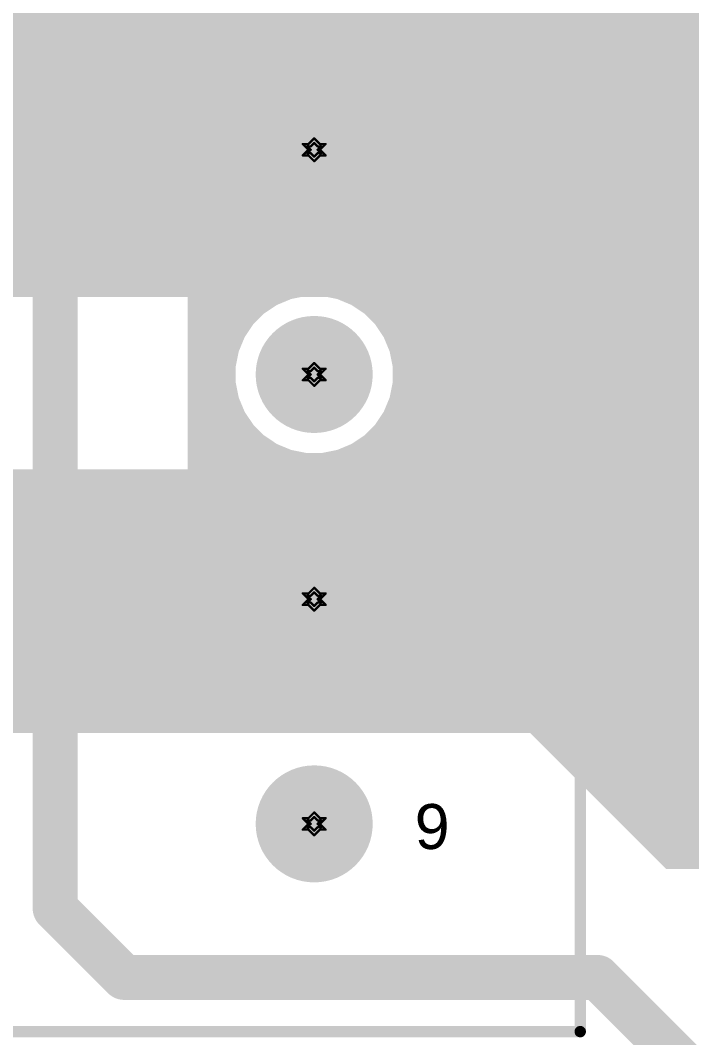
# Model space of a CAD drawing. Header units: inches. Extents: x 68 to 568, y 3 to 460.
# Drawn here: x 143.83 to 158.76, y 40.52 to 63.15 of the extents above; entities that cross this region are included whole.
import ezdxf

# ---------------------------------------------------------------- set-up
doc = ezdxf.new("R2010")
doc.units = ezdxf.units.IN
for name, color, linetype in [('Bottom Layer', 5, 'Continuous'), ('Bottom Solder', 6, 'Continuous'), ('Drill Drawing', 1, 'Continuous'), ('Layer 1', 16, 'Continuous'), ('Layer 2', 76, 'Continuous'), ('Multi-Layer', 9, 'Continuous'), ('Pad Holes', 156, 'Continuous'), ('Top Layer', 1, 'Continuous'), ('Top Overlay', 2, 'Continuous'), ('Top Solder', 216, 'Continuous')]:
    doc.layers.add(name, color=color, linetype=linetype)
doc.styles.add('Arial', font='', dxfattribs={"height": 0.2})
doc.styles.get('Arial').set_extended_font_data('Arial')

# ---------------------------------------------------------------- blocks, each defined once
blk = doc.blocks.new('760895741_167')
at = {"layer": 'Bottom Layer'}
h = blk.add_hatch(color=5, dxfattribs=at)
edge = h.paths.add_edge_path()
edge.add_arc((17.5, -2.5), 1.2, 0, 360)
h = blk.add_hatch(color=5, dxfattribs=at)
edge = h.paths.add_edge_path()
edge.add_arc((17.5, -7.5), 1.2, 0, 360)
h = blk.add_hatch(color=5, dxfattribs=at)
edge = h.paths.add_edge_path()
edge.add_arc((17.5, -12.5), 1.2, 0, 360)
h = blk.add_hatch(color=5, dxfattribs=at)
edge = h.paths.add_edge_path()
edge.add_arc((17.5, -17.5), 1.2, 0, 360)
at = {"layer": 'Bottom Solder'}
h = blk.add_hatch(color=6, dxfattribs=at)
edge = h.paths.add_edge_path()
edge.add_arc((17.5, -2.5), 1.302, 0, 360)
h = blk.add_hatch(color=6, dxfattribs=at)
edge = h.paths.add_edge_path()
edge.add_arc((17.5, -7.5), 1.302, 0, 360)
h = blk.add_hatch(color=6, dxfattribs=at)
edge = h.paths.add_edge_path()
edge.add_arc((17.5, -12.5), 1.302, 0, 360)
h = blk.add_hatch(color=6, dxfattribs=at)
edge = h.paths.add_edge_path()
edge.add_arc((17.5, -17.5), 1.302, 0, 360)
at = {"layer": 'Layer 1'}
h = blk.add_hatch(color=16, dxfattribs=at)
edge = h.paths.add_edge_path()
edge.add_arc((17.5, -2.5), 1.2, 0, 360)
h = blk.add_hatch(color=16, dxfattribs=at)
edge = h.paths.add_edge_path()
edge.add_arc((17.5, -7.5), 1.2, 0, 360)
h = blk.add_hatch(color=16, dxfattribs=at)
edge = h.paths.add_edge_path()
edge.add_arc((17.5, -12.5), 1.2, 0, 360)
h = blk.add_hatch(color=16, dxfattribs=at)
edge = h.paths.add_edge_path()
edge.add_arc((17.5, -17.5), 1.2, 0, 360)
at = {"layer": 'Layer 2'}
h = blk.add_hatch(color=76, dxfattribs=at)
edge = h.paths.add_edge_path()
edge.add_arc((17.5, -2.5), 1.2, 0, 360)
h = blk.add_hatch(color=76, dxfattribs=at)
edge = h.paths.add_edge_path()
edge.add_arc((17.5, -7.5), 1.2, 0, 360)
h = blk.add_hatch(color=76, dxfattribs=at)
edge = h.paths.add_edge_path()
edge.add_arc((17.5, -12.5), 1.2, 0, 360)
h = blk.add_hatch(color=76, dxfattribs=at)
edge = h.paths.add_edge_path()
edge.add_arc((17.5, -17.5), 1.2, 0, 360)
at = {"layer": 'Multi-Layer'}
h = blk.add_hatch(color=9, dxfattribs=at)
edge = h.paths.add_edge_path()
edge.add_arc((17.5, -2.5), 1.2, 0, 360)
h = blk.add_hatch(color=9, dxfattribs=at)
edge = h.paths.add_edge_path()
edge.add_arc((17.5, -7.5), 1.2, 0, 360)
h = blk.add_hatch(color=9, dxfattribs=at)
edge = h.paths.add_edge_path()
edge.add_arc((17.5, -12.5), 1.2, 0, 360)
h = blk.add_hatch(color=9, dxfattribs=at)
edge = h.paths.add_edge_path()
edge.add_arc((17.5, -17.5), 1.2, 0, 360)
at = {"layer": 'Pad Holes'}
h = blk.add_hatch(color=7, dxfattribs=at)
edge = h.paths.add_edge_path()
edge.add_arc((17.5, -2.5), 0.6, 0, 360)
h = blk.add_hatch(color=7, dxfattribs=at)
edge = h.paths.add_edge_path()
edge.add_arc((17.5, -7.5), 0.6, 0, 360)
h = blk.add_hatch(color=7, dxfattribs=at)
edge = h.paths.add_edge_path()
edge.add_arc((17.5, -12.5), 0.6, 0, 360)
h = blk.add_hatch(color=7, dxfattribs=at)
edge = h.paths.add_edge_path()
edge.add_arc((17.5, -17.5), 0.6, 0, 360)
at = {"layer": 'Top Layer'}
h = blk.add_hatch(color=1, dxfattribs=at)
edge = h.paths.add_edge_path()
edge.add_arc((17.5, -2.5), 1.2, 0, 360)
h = blk.add_hatch(color=1, dxfattribs=at)
edge = h.paths.add_edge_path()
edge.add_arc((17.5, -7.5), 1.2, 0, 360)
h = blk.add_hatch(color=1, dxfattribs=at)
edge = h.paths.add_edge_path()
edge.add_arc((17.5, -12.5), 1.2, 0, 360)
h = blk.add_hatch(color=1, dxfattribs=at)
edge = h.paths.add_edge_path()
edge.add_arc((17.5, -17.5), 1.2, 0, 360)
at = {"layer": 'Top Solder'}
h = blk.add_hatch(color=216, dxfattribs=at)
edge = h.paths.add_edge_path()
edge.add_arc((17.5, -2.5), 1.302, 0, 360)
h = blk.add_hatch(color=216, dxfattribs=at)
edge = h.paths.add_edge_path()
edge.add_arc((17.5, -7.5), 1.302, 0, 360)
h = blk.add_hatch(color=216, dxfattribs=at)
edge = h.paths.add_edge_path()
edge.add_arc((17.5, -12.5), 1.302, 0, 360)
h = blk.add_hatch(color=216, dxfattribs=at)
edge = h.paths.add_edge_path()
edge.add_arc((17.5, -17.5), 1.302, 0, 360)
at = {"layer": 'Top Overlay'}
for points in [[(23.419, -22.123, 0.254, 0.254, 0), (23.419, 22.123, 0.254, 0.254, 0)], [(-23.419, -22.123, 0.254, 0.254, 0), (23.419, -22.123, 0.254, 0.254, 0)]]:
    blk.add_lwpolyline(points, format="xyseb", dxfattribs=at)
blk.add_lwpolyline([(23.355, -22.123, 0.127, 0.127, 1), (23.482, -22.123, 0.127, 0.127, 1)], format="xyseb", close=True, dxfattribs=at)
blk.add_lwpolyline([(23.355, -22.123, 0.127, 0.127, 1), (23.482, -22.123, 0.127, 0.127, 1)], format="xyseb", close=True, dxfattribs=at)
at = {"layer": 'Top Overlay', "style": 'Arial'}
blk.add_text('9', height=1, rotation=360, dxfattribs=at).set_placement((19.736, -18.059))

msp = doc.modelspace()

# ---------------------------------------------------------------- hatches: boundary and pattern name
at = {"layer": 'Bottom Layer'}
h = msp.add_hatch(color=5, dxfattribs=at)
h.paths.add_polyline_path([(162.636, 47.294), (147.549, 47.294), (147.549, 59.232), (148.959, 59.232), (149.008, 59.159), (149.251, 58.916), (149.537, 58.725), (149.855, 58.593), (150.193, 58.526), (150.537, 58.526), (150.875, 58.593), (151.192, 58.725), (151.479, 58.916), (151.722, 59.159), (151.771, 59.232), (162.636, 59.232)])
h.paths.add_polyline_path([(150.537, 57.02), (150.193, 57.02), (149.855, 56.953), (149.537, 56.821), (149.251, 56.63), (149.008, 56.387), (148.817, 56.1), (148.685, 55.782), (148.618, 55.445), (148.618, 55.273), (148.618, 55.101), (148.685, 54.763), (148.817, 54.445), (149.008, 54.159), (149.251, 53.916), (149.537, 53.725), (149.855, 53.593), (150.193, 53.526), (150.537, 53.526), (150.875, 53.593), (151.192, 53.725), (151.479, 53.916), (151.722, 54.159), (151.913, 54.445), (152.045, 54.763), (152.112, 55.101), (152.112, 55.273), (152.112, 55.445), (152.045, 55.782), (151.913, 56.1), (151.722, 56.387), (151.479, 56.63), (151.192, 56.821), (150.875, 56.953)], flags=0)
at = {"layer": 'Top Layer'}
h = msp.add_hatch(color=1, dxfattribs=at)
h.paths.add_polyline_path([(174.828, 82.473), (174.828, 79.001), (177.343, 79.001), (177.343, 71.45), (164.89, 71.45), (164.89, 71.643), (164.372, 71.643), (164.372, 71.45), (160.401, 71.45), (160.401, 60.044), (157.354, 56.997), (136.296, 56.997), (136.296, 82.474), (174.828, 82.474)])
h.paths.add_polyline_path([(150.537, 82.02), (150.193, 82.02), (149.855, 81.953), (149.537, 81.821), (149.251, 81.63), (149.008, 81.387), (148.817, 81.1), (148.685, 80.783), (148.618, 80.445), (148.618, 80.273), (148.618, 80.101), (148.685, 79.763), (148.817, 79.445), (149.008, 79.159), (149.251, 78.916), (149.537, 78.725), (149.855, 78.593), (150.193, 78.526), (150.537, 78.526), (150.875, 78.593), (151.192, 78.725), (151.479, 78.916), (151.722, 79.159), (151.913, 79.445), (152.045, 79.763), (152.112, 80.101), (152.112, 80.273), (152.112, 80.445), (152.045, 80.783), (151.913, 81.1), (151.722, 81.387), (151.479, 81.63), (151.192, 81.821), (150.875, 81.953)], flags=0)
h.paths.add_polyline_path([(150.537, 77.02), (150.193, 77.02), (149.855, 76.953), (149.537, 76.821), (149.251, 76.63), (149.008, 76.387), (148.817, 76.1), (148.685, 75.783), (148.618, 75.445), (148.618, 75.273), (148.618, 75.101), (148.685, 74.763), (148.817, 74.445), (149.008, 74.159), (149.251, 73.916), (149.537, 73.725), (149.855, 73.593), (150.193, 73.526), (150.537, 73.526), (150.875, 73.593), (151.192, 73.725), (151.479, 73.916), (151.722, 74.159), (151.913, 74.445), (152.045, 74.763), (152.112, 75.101), (152.112, 75.273), (152.112, 75.445), (152.045, 75.783), (151.913, 76.1), (151.722, 76.387), (151.479, 76.63), (151.192, 76.821), (150.875, 76.953)], flags=0)
h.paths.add_polyline_path([(152.045, 72.374), (142.977, 72.374), (142.778, 72.335), (142.67, 72.263), (142.57, 72.263), (142.57, 72.162), (142.498, 72.054), (142.459, 71.856), (142.459, 66.878), (142.459, 63.957), (142.498, 63.759), (142.57, 63.651), (142.57, 63.525), (142.708, 63.525), (142.778, 63.478), (142.977, 63.439), (148.692, 63.439), (148.89, 63.478), (148.96, 63.525), (152.451, 63.525), (152.451, 66.571), (152.523, 66.68), (152.563, 66.878), (152.563, 71.856), (152.523, 72.054), (152.451, 72.163), (152.451, 72.263), (152.351, 72.263), (152.243, 72.335)], flags=0)
msp.add_hatch(color=1, dxfattribs=at).paths.add_polyline_path([(164.374, 50.012), (161.905, 50.012), (161.905, 44.277), (161.9, 44.272), (158.191, 44.272), (155.169, 47.294), (136.296, 47.294), (136.296, 53.162), (154.781, 53.162), (160.852, 59.232), (164.374, 59.232)])

# ---------------------------------------------------------------- linework, layer by layer
at = {"layer": 'Bottom Layer'}
for points in [[(144.602, 61.036, 1, 1, 0), (145.517, 61.95, 1, 1, 0)], [(145.517, 61.95, 1, 1, 0), (148.688, 61.95, 1, 1, 0)], [(148.688, 61.95, 1, 1, 0), (150.365, 60.273, 1, 1, 0)], [(144.602, 43.389, 1, 1, 0), (144.602, 61.036, 1, 1, 0)], [(144.602, 43.389, 1, 1, 0), (146.135, 41.856, 1, 1, 0)], [(146.135, 41.856, 1, 1, 0), (156.67, 41.856, 1, 1, 0)], [(156.67, 41.856, 1, 1, 0), (158.601, 39.925, 1, 1, 0)]]:
    msp.add_lwpolyline(points, format="xyseb", dxfattribs=at)
for points in [[(145.267, 61.95, 0.5, 0.5, 1), (145.767, 61.95, 0.5, 0.5, 1)], [(145.267, 61.95, 0.5, 0.5, 1), (145.767, 61.95, 0.5, 0.5, 1)], [(148.438, 61.95, 0.5, 0.5, 1), (148.938, 61.95, 0.5, 0.5, 1)], [(148.438, 61.95, 0.5, 0.5, 1), (148.938, 61.95, 0.5, 0.5, 1)], [(144.352, 61.036, 0.5, 0.5, 1), (144.852, 61.036, 0.5, 0.5, 1)], [(144.352, 61.036, 0.5, 0.5, 1), (144.852, 61.036, 0.5, 0.5, 1)], [(150.115, 60.273, 0.5, 0.5, 1), (150.615, 60.273, 0.5, 0.5, 1)], [(144.352, 43.389, 0.5, 0.5, 1), (144.852, 43.389, 0.5, 0.5, 1)], [(144.352, 43.389, 0.5, 0.5, 1), (144.852, 43.389, 0.5, 0.5, 1)], [(145.885, 41.856, 0.5, 0.5, 1), (146.385, 41.856, 0.5, 0.5, 1)], [(145.885, 41.856, 0.5, 0.5, 1), (146.385, 41.856, 0.5, 0.5, 1)], [(156.42, 41.856, 0.5, 0.5, 1), (156.92, 41.856, 0.5, 0.5, 1)], [(156.42, 41.856, 0.5, 0.5, 1), (156.92, 41.856, 0.5, 0.5, 1)]]:
    msp.add_lwpolyline(points, format="xyseb", close=True, dxfattribs=at)
at = {"layer": 'Drill Drawing'}
for points in [[(150.238, 60.4, 0.0508, 0.0508, 0), (150.365, 60.527, 0.0508, 0.0508, 0)], [(150.289, 60.349, 0.0508, 0.0508, 0), (150.365, 60.425, 0.0508, 0.0508, 0)], [(150.365, 60.527, 0.0508, 0.0508, 0), (150.492, 60.4, 0.0508, 0.0508, 0)], [(150.365, 60.425, 0.0508, 0.0508, 0), (150.441, 60.349, 0.0508, 0.0508, 0)], [(150.111, 60.4, 0.0508, 0.0508, 0), (150.238, 60.273, 0.0508, 0.0508, 0)], [(150.111, 60.4, 0.0508, 0.0508, 0), (150.238, 60.4, 0.0508, 0.0508, 0)], [(150.111, 60.146, 0.0508, 0.0508, 0), (150.238, 60.273, 0.0508, 0.0508, 0)], [(150.213, 60.349, 0.0508, 0.0508, 0), (150.289, 60.273, 0.0508, 0.0508, 0)], [(150.213, 60.349, 0.0508, 0.0508, 0), (150.289, 60.349, 0.0508, 0.0508, 0)], [(150.213, 60.197, 0.0508, 0.0508, 0), (150.289, 60.273, 0.0508, 0.0508, 0)], [(150.213, 60.197, 0.0508, 0.0508, 0), (150.289, 60.197, 0.0508, 0.0508, 0)], [(150.289, 60.197, 0.0508, 0.0508, 0), (150.365, 60.121, 0.0508, 0.0508, 0)], [(150.365, 60.121, 0.0508, 0.0508, 0), (150.441, 60.197, 0.0508, 0.0508, 0)], [(150.441, 60.349, 0.0508, 0.0508, 0), (150.517, 60.349, 0.0508, 0.0508, 0)], [(150.441, 60.273, 0.0508, 0.0508, 0), (150.517, 60.349, 0.0508, 0.0508, 0)], [(150.441, 60.273, 0.0508, 0.0508, 0), (150.517, 60.197, 0.0508, 0.0508, 0)], [(150.441, 60.197, 0.0508, 0.0508, 0), (150.517, 60.197, 0.0508, 0.0508, 0)], [(150.492, 60.4, 0.0508, 0.0508, 0), (150.619, 60.4, 0.0508, 0.0508, 0)], [(150.492, 60.273, 0.0508, 0.0508, 0), (150.619, 60.4, 0.0508, 0.0508, 0)], [(150.492, 60.273, 0.0508, 0.0508, 0), (150.619, 60.146, 0.0508, 0.0508, 0)], [(150.111, 60.146, 0.0508, 0.0508, 0), (150.238, 60.146, 0.0508, 0.0508, 0)], [(150.238, 60.146, 0.0508, 0.0508, 0), (150.365, 60.019, 0.0508, 0.0508, 0)], [(150.365, 60.019, 0.0508, 0.0508, 0), (150.492, 60.146, 0.0508, 0.0508, 0)], [(150.492, 60.146, 0.0508, 0.0508, 0), (150.619, 60.146, 0.0508, 0.0508, 0)], [(150.238, 55.4, 0.0508, 0.0508, 0), (150.365, 55.527, 0.0508, 0.0508, 0)], [(150.365, 55.527, 0.0508, 0.0508, 0), (150.492, 55.4, 0.0508, 0.0508, 0)], [(150.111, 55.4, 0.0508, 0.0508, 0), (150.238, 55.273, 0.0508, 0.0508, 0)], [(150.111, 55.4, 0.0508, 0.0508, 0), (150.238, 55.4, 0.0508, 0.0508, 0)], [(150.111, 55.146, 0.0508, 0.0508, 0), (150.238, 55.273, 0.0508, 0.0508, 0)], [(150.213, 55.349, 0.0508, 0.0508, 0), (150.289, 55.273, 0.0508, 0.0508, 0)], [(150.213, 55.349, 0.0508, 0.0508, 0), (150.289, 55.349, 0.0508, 0.0508, 0)], [(150.213, 55.197, 0.0508, 0.0508, 0), (150.289, 55.273, 0.0508, 0.0508, 0)], [(150.289, 55.349, 0.0508, 0.0508, 0), (150.365, 55.425, 0.0508, 0.0508, 0)], [(150.365, 55.425, 0.0508, 0.0508, 0), (150.441, 55.349, 0.0508, 0.0508, 0)], [(150.441, 55.349, 0.0508, 0.0508, 0), (150.517, 55.349, 0.0508, 0.0508, 0)], [(150.441, 55.273, 0.0508, 0.0508, 0), (150.517, 55.349, 0.0508, 0.0508, 0)], [(150.441, 55.273, 0.0508, 0.0508, 0), (150.517, 55.197, 0.0508, 0.0508, 0)], [(150.492, 55.4, 0.0508, 0.0508, 0), (150.619, 55.4, 0.0508, 0.0508, 0)], [(150.492, 55.273, 0.0508, 0.0508, 0), (150.619, 55.4, 0.0508, 0.0508, 0)], [(150.492, 55.273, 0.0508, 0.0508, 0), (150.619, 55.146, 0.0508, 0.0508, 0)], [(150.111, 55.146, 0.0508, 0.0508, 0), (150.238, 55.146, 0.0508, 0.0508, 0)], [(150.213, 55.197, 0.0508, 0.0508, 0), (150.289, 55.197, 0.0508, 0.0508, 0)], [(150.238, 55.146, 0.0508, 0.0508, 0), (150.365, 55.019, 0.0508, 0.0508, 0)], [(150.289, 55.197, 0.0508, 0.0508, 0), (150.365, 55.121, 0.0508, 0.0508, 0)], [(150.365, 55.121, 0.0508, 0.0508, 0), (150.441, 55.197, 0.0508, 0.0508, 0)], [(150.365, 55.019, 0.0508, 0.0508, 0), (150.492, 55.146, 0.0508, 0.0508, 0)], [(150.441, 55.197, 0.0508, 0.0508, 0), (150.517, 55.197, 0.0508, 0.0508, 0)], [(150.492, 55.146, 0.0508, 0.0508, 0), (150.619, 55.146, 0.0508, 0.0508, 0)], [(150.238, 50.4, 0.0508, 0.0508, 0), (150.365, 50.527, 0.0508, 0.0508, 0)], [(150.365, 50.527, 0.0508, 0.0508, 0), (150.492, 50.4, 0.0508, 0.0508, 0)], [(150.111, 50.4, 0.0508, 0.0508, 0), (150.238, 50.273, 0.0508, 0.0508, 0)], [(150.111, 50.4, 0.0508, 0.0508, 0), (150.238, 50.4, 0.0508, 0.0508, 0)], [(150.111, 50.146, 0.0508, 0.0508, 0), (150.238, 50.273, 0.0508, 0.0508, 0)], [(150.213, 50.349, 0.0508, 0.0508, 0), (150.289, 50.273, 0.0508, 0.0508, 0)], [(150.213, 50.349, 0.0508, 0.0508, 0), (150.289, 50.349, 0.0508, 0.0508, 0)], [(150.213, 50.197, 0.0508, 0.0508, 0), (150.289, 50.273, 0.0508, 0.0508, 0)], [(150.289, 50.349, 0.0508, 0.0508, 0), (150.365, 50.425, 0.0508, 0.0508, 0)], [(150.365, 50.425, 0.0508, 0.0508, 0), (150.441, 50.349, 0.0508, 0.0508, 0)], [(150.441, 50.349, 0.0508, 0.0508, 0), (150.517, 50.349, 0.0508, 0.0508, 0)], [(150.441, 50.273, 0.0508, 0.0508, 0), (150.517, 50.349, 0.0508, 0.0508, 0)], [(150.441, 50.273, 0.0508, 0.0508, 0), (150.517, 50.197, 0.0508, 0.0508, 0)], [(150.492, 50.4, 0.0508, 0.0508, 0), (150.619, 50.4, 0.0508, 0.0508, 0)], [(150.492, 50.273, 0.0508, 0.0508, 0), (150.619, 50.4, 0.0508, 0.0508, 0)], [(150.492, 50.273, 0.0508, 0.0508, 0), (150.619, 50.146, 0.0508, 0.0508, 0)], [(150.111, 50.146, 0.0508, 0.0508, 0), (150.238, 50.146, 0.0508, 0.0508, 0)], [(150.213, 50.197, 0.0508, 0.0508, 0), (150.289, 50.197, 0.0508, 0.0508, 0)], [(150.238, 50.146, 0.0508, 0.0508, 0), (150.365, 50.019, 0.0508, 0.0508, 0)], [(150.289, 50.197, 0.0508, 0.0508, 0), (150.365, 50.121, 0.0508, 0.0508, 0)], [(150.365, 50.121, 0.0508, 0.0508, 0), (150.441, 50.197, 0.0508, 0.0508, 0)], [(150.365, 50.019, 0.0508, 0.0508, 0), (150.492, 50.146, 0.0508, 0.0508, 0)], [(150.441, 50.197, 0.0508, 0.0508, 0), (150.517, 50.197, 0.0508, 0.0508, 0)], [(150.492, 50.146, 0.0508, 0.0508, 0), (150.619, 50.146, 0.0508, 0.0508, 0)], [(150.238, 45.4, 0.0508, 0.0508, 0), (150.365, 45.527, 0.0508, 0.0508, 0)], [(150.365, 45.527, 0.0508, 0.0508, 0), (150.492, 45.4, 0.0508, 0.0508, 0)], [(150.111, 45.4, 0.0508, 0.0508, 0), (150.238, 45.273, 0.0508, 0.0508, 0)], [(150.111, 45.4, 0.0508, 0.0508, 0), (150.238, 45.4, 0.0508, 0.0508, 0)], [(150.111, 45.146, 0.0508, 0.0508, 0), (150.238, 45.273, 0.0508, 0.0508, 0)], [(150.213, 45.349, 0.0508, 0.0508, 0), (150.289, 45.273, 0.0508, 0.0508, 0)], [(150.213, 45.349, 0.0508, 0.0508, 0), (150.289, 45.349, 0.0508, 0.0508, 0)], [(150.213, 45.197, 0.0508, 0.0508, 0), (150.289, 45.273, 0.0508, 0.0508, 0)], [(150.289, 45.349, 0.0508, 0.0508, 0), (150.365, 45.425, 0.0508, 0.0508, 0)], [(150.365, 45.425, 0.0508, 0.0508, 0), (150.441, 45.349, 0.0508, 0.0508, 0)], [(150.441, 45.349, 0.0508, 0.0508, 0), (150.517, 45.349, 0.0508, 0.0508, 0)], [(150.441, 45.273, 0.0508, 0.0508, 0), (150.517, 45.349, 0.0508, 0.0508, 0)], [(150.441, 45.273, 0.0508, 0.0508, 0), (150.517, 45.197, 0.0508, 0.0508, 0)], [(150.492, 45.4, 0.0508, 0.0508, 0), (150.619, 45.4, 0.0508, 0.0508, 0)], [(150.492, 45.273, 0.0508, 0.0508, 0), (150.619, 45.4, 0.0508, 0.0508, 0)], [(150.492, 45.273, 0.0508, 0.0508, 0), (150.619, 45.146, 0.0508, 0.0508, 0)], [(150.111, 45.146, 0.0508, 0.0508, 0), (150.238, 45.146, 0.0508, 0.0508, 0)], [(150.213, 45.197, 0.0508, 0.0508, 0), (150.289, 45.197, 0.0508, 0.0508, 0)], [(150.238, 45.146, 0.0508, 0.0508, 0), (150.365, 45.019, 0.0508, 0.0508, 0)], [(150.289, 45.197, 0.0508, 0.0508, 0), (150.365, 45.121, 0.0508, 0.0508, 0)], [(150.365, 45.121, 0.0508, 0.0508, 0), (150.441, 45.197, 0.0508, 0.0508, 0)], [(150.365, 45.019, 0.0508, 0.0508, 0), (150.492, 45.146, 0.0508, 0.0508, 0)], [(150.441, 45.197, 0.0508, 0.0508, 0), (150.517, 45.197, 0.0508, 0.0508, 0)], [(150.492, 45.146, 0.0508, 0.0508, 0), (150.619, 45.146, 0.0508, 0.0508, 0)]]:
    msp.add_lwpolyline(points, format="xyseb", dxfattribs=at)
for points in [[(150.352, 60.527, 0.0254, 0.0254, 1), (150.378, 60.527, 0.0254, 0.0254, 1)], [(150.352, 60.527, 0.0254, 0.0254, 1), (150.378, 60.527, 0.0254, 0.0254, 1)], [(150.352, 60.425, 0.0254, 0.0254, 1), (150.378, 60.425, 0.0254, 0.0254, 1)], [(150.352, 60.425, 0.0254, 0.0254, 1), (150.378, 60.425, 0.0254, 0.0254, 1)], [(150.098, 60.4, 0.0254, 0.0254, 1), (150.124, 60.4, 0.0254, 0.0254, 1)], [(150.098, 60.4, 0.0254, 0.0254, 1), (150.124, 60.4, 0.0254, 0.0254, 1)], [(150.2, 60.349, 0.0254, 0.0254, 1), (150.225, 60.349, 0.0254, 0.0254, 1)], [(150.2, 60.349, 0.0254, 0.0254, 1), (150.225, 60.349, 0.0254, 0.0254, 1)], [(150.2, 60.197, 0.0254, 0.0254, 1), (150.225, 60.197, 0.0254, 0.0254, 1)], [(150.2, 60.197, 0.0254, 0.0254, 1), (150.225, 60.197, 0.0254, 0.0254, 1)], [(150.225, 60.4, 0.0254, 0.0254, 1), (150.251, 60.4, 0.0254, 0.0254, 1)], [(150.225, 60.4, 0.0254, 0.0254, 1), (150.251, 60.4, 0.0254, 0.0254, 1)], [(150.225, 60.273, 0.0254, 0.0254, 1), (150.251, 60.273, 0.0254, 0.0254, 1)], [(150.225, 60.273, 0.0254, 0.0254, 1), (150.251, 60.273, 0.0254, 0.0254, 1)], [(150.276, 60.349, 0.0254, 0.0254, 1), (150.301, 60.349, 0.0254, 0.0254, 1)], [(150.276, 60.349, 0.0254, 0.0254, 1), (150.301, 60.349, 0.0254, 0.0254, 1)], [(150.276, 60.273, 0.0254, 0.0254, 1), (150.301, 60.273, 0.0254, 0.0254, 1)], [(150.276, 60.273, 0.0254, 0.0254, 1), (150.301, 60.273, 0.0254, 0.0254, 1)], [(150.276, 60.197, 0.0254, 0.0254, 1), (150.301, 60.197, 0.0254, 0.0254, 1)], [(150.276, 60.197, 0.0254, 0.0254, 1), (150.301, 60.197, 0.0254, 0.0254, 1)], [(150.428, 60.349, 0.0254, 0.0254, 1), (150.454, 60.349, 0.0254, 0.0254, 1)], [(150.428, 60.349, 0.0254, 0.0254, 1), (150.454, 60.349, 0.0254, 0.0254, 1)], [(150.428, 60.273, 0.0254, 0.0254, 1), (150.454, 60.273, 0.0254, 0.0254, 1)], [(150.428, 60.273, 0.0254, 0.0254, 1), (150.454, 60.273, 0.0254, 0.0254, 1)], [(150.428, 60.197, 0.0254, 0.0254, 1), (150.454, 60.197, 0.0254, 0.0254, 1)], [(150.428, 60.197, 0.0254, 0.0254, 1), (150.454, 60.197, 0.0254, 0.0254, 1)], [(150.479, 60.4, 0.0254, 0.0254, 1), (150.505, 60.4, 0.0254, 0.0254, 1)], [(150.479, 60.4, 0.0254, 0.0254, 1), (150.505, 60.4, 0.0254, 0.0254, 1)], [(150.479, 60.273, 0.0254, 0.0254, 1), (150.505, 60.273, 0.0254, 0.0254, 1)], [(150.479, 60.273, 0.0254, 0.0254, 1), (150.505, 60.273, 0.0254, 0.0254, 1)], [(150.505, 60.349, 0.0254, 0.0254, 1), (150.53, 60.349, 0.0254, 0.0254, 1)], [(150.505, 60.349, 0.0254, 0.0254, 1), (150.53, 60.349, 0.0254, 0.0254, 1)], [(150.505, 60.197, 0.0254, 0.0254, 1), (150.53, 60.197, 0.0254, 0.0254, 1)], [(150.505, 60.197, 0.0254, 0.0254, 1), (150.53, 60.197, 0.0254, 0.0254, 1)], [(150.606, 60.4, 0.0254, 0.0254, 1), (150.632, 60.4, 0.0254, 0.0254, 1)], [(150.606, 60.4, 0.0254, 0.0254, 1), (150.632, 60.4, 0.0254, 0.0254, 1)], [(150.098, 60.146, 0.0254, 0.0254, 1), (150.124, 60.146, 0.0254, 0.0254, 1)], [(150.098, 60.146, 0.0254, 0.0254, 1), (150.124, 60.146, 0.0254, 0.0254, 1)], [(150.225, 60.146, 0.0254, 0.0254, 1), (150.251, 60.146, 0.0254, 0.0254, 1)], [(150.225, 60.146, 0.0254, 0.0254, 1), (150.251, 60.146, 0.0254, 0.0254, 1)], [(150.352, 60.121, 0.0254, 0.0254, 1), (150.378, 60.121, 0.0254, 0.0254, 1)], [(150.352, 60.121, 0.0254, 0.0254, 1), (150.378, 60.121, 0.0254, 0.0254, 1)], [(150.352, 60.019, 0.0254, 0.0254, 1), (150.378, 60.019, 0.0254, 0.0254, 1)], [(150.352, 60.019, 0.0254, 0.0254, 1), (150.378, 60.019, 0.0254, 0.0254, 1)], [(150.479, 60.146, 0.0254, 0.0254, 1), (150.505, 60.146, 0.0254, 0.0254, 1)], [(150.479, 60.146, 0.0254, 0.0254, 1), (150.505, 60.146, 0.0254, 0.0254, 1)], [(150.606, 60.146, 0.0254, 0.0254, 1), (150.632, 60.146, 0.0254, 0.0254, 1)], [(150.606, 60.146, 0.0254, 0.0254, 1), (150.632, 60.146, 0.0254, 0.0254, 1)], [(150.352, 55.527, 0.0254, 0.0254, 1), (150.378, 55.527, 0.0254, 0.0254, 1)], [(150.352, 55.527, 0.0254, 0.0254, 1), (150.378, 55.527, 0.0254, 0.0254, 1)], [(150.098, 55.4, 0.0254, 0.0254, 1), (150.124, 55.4, 0.0254, 0.0254, 1)], [(150.098, 55.4, 0.0254, 0.0254, 1), (150.124, 55.4, 0.0254, 0.0254, 1)], [(150.2, 55.349, 0.0254, 0.0254, 1), (150.225, 55.349, 0.0254, 0.0254, 1)], [(150.2, 55.349, 0.0254, 0.0254, 1), (150.225, 55.349, 0.0254, 0.0254, 1)], [(150.225, 55.4, 0.0254, 0.0254, 1), (150.251, 55.4, 0.0254, 0.0254, 1)], [(150.225, 55.4, 0.0254, 0.0254, 1), (150.251, 55.4, 0.0254, 0.0254, 1)], [(150.225, 55.273, 0.0254, 0.0254, 1), (150.251, 55.273, 0.0254, 0.0254, 1)], [(150.225, 55.273, 0.0254, 0.0254, 1), (150.251, 55.273, 0.0254, 0.0254, 1)], [(150.276, 55.349, 0.0254, 0.0254, 1), (150.301, 55.349, 0.0254, 0.0254, 1)], [(150.276, 55.349, 0.0254, 0.0254, 1), (150.301, 55.349, 0.0254, 0.0254, 1)], [(150.276, 55.273, 0.0254, 0.0254, 1), (150.301, 55.273, 0.0254, 0.0254, 1)], [(150.276, 55.273, 0.0254, 0.0254, 1), (150.301, 55.273, 0.0254, 0.0254, 1)], [(150.352, 55.425, 0.0254, 0.0254, 1), (150.378, 55.425, 0.0254, 0.0254, 1)], [(150.352, 55.425, 0.0254, 0.0254, 1), (150.378, 55.425, 0.0254, 0.0254, 1)], [(150.428, 55.349, 0.0254, 0.0254, 1), (150.454, 55.349, 0.0254, 0.0254, 1)], [(150.428, 55.349, 0.0254, 0.0254, 1), (150.454, 55.349, 0.0254, 0.0254, 1)], [(150.428, 55.273, 0.0254, 0.0254, 1), (150.454, 55.273, 0.0254, 0.0254, 1)], [(150.428, 55.273, 0.0254, 0.0254, 1), (150.454, 55.273, 0.0254, 0.0254, 1)], [(150.479, 55.4, 0.0254, 0.0254, 1), (150.505, 55.4, 0.0254, 0.0254, 1)], [(150.479, 55.4, 0.0254, 0.0254, 1), (150.505, 55.4, 0.0254, 0.0254, 1)], [(150.479, 55.273, 0.0254, 0.0254, 1), (150.505, 55.273, 0.0254, 0.0254, 1)], [(150.479, 55.273, 0.0254, 0.0254, 1), (150.505, 55.273, 0.0254, 0.0254, 1)], [(150.505, 55.349, 0.0254, 0.0254, 1), (150.53, 55.349, 0.0254, 0.0254, 1)], [(150.505, 55.349, 0.0254, 0.0254, 1), (150.53, 55.349, 0.0254, 0.0254, 1)], [(150.606, 55.4, 0.0254, 0.0254, 1), (150.632, 55.4, 0.0254, 0.0254, 1)], [(150.606, 55.4, 0.0254, 0.0254, 1), (150.632, 55.4, 0.0254, 0.0254, 1)], [(150.098, 55.146, 0.0254, 0.0254, 1), (150.124, 55.146, 0.0254, 0.0254, 1)], [(150.098, 55.146, 0.0254, 0.0254, 1), (150.124, 55.146, 0.0254, 0.0254, 1)], [(150.2, 55.197, 0.0254, 0.0254, 1), (150.225, 55.197, 0.0254, 0.0254, 1)], [(150.2, 55.197, 0.0254, 0.0254, 1), (150.225, 55.197, 0.0254, 0.0254, 1)], [(150.225, 55.146, 0.0254, 0.0254, 1), (150.251, 55.146, 0.0254, 0.0254, 1)], [(150.225, 55.146, 0.0254, 0.0254, 1), (150.251, 55.146, 0.0254, 0.0254, 1)], [(150.276, 55.197, 0.0254, 0.0254, 1), (150.301, 55.197, 0.0254, 0.0254, 1)], [(150.276, 55.197, 0.0254, 0.0254, 1), (150.301, 55.197, 0.0254, 0.0254, 1)], [(150.352, 55.121, 0.0254, 0.0254, 1), (150.378, 55.121, 0.0254, 0.0254, 1)], [(150.352, 55.121, 0.0254, 0.0254, 1), (150.378, 55.121, 0.0254, 0.0254, 1)], [(150.352, 55.019, 0.0254, 0.0254, 1), (150.378, 55.019, 0.0254, 0.0254, 1)], [(150.352, 55.019, 0.0254, 0.0254, 1), (150.378, 55.019, 0.0254, 0.0254, 1)], [(150.428, 55.197, 0.0254, 0.0254, 1), (150.454, 55.197, 0.0254, 0.0254, 1)], [(150.428, 55.197, 0.0254, 0.0254, 1), (150.454, 55.197, 0.0254, 0.0254, 1)], [(150.479, 55.146, 0.0254, 0.0254, 1), (150.505, 55.146, 0.0254, 0.0254, 1)], [(150.479, 55.146, 0.0254, 0.0254, 1), (150.505, 55.146, 0.0254, 0.0254, 1)], [(150.505, 55.197, 0.0254, 0.0254, 1), (150.53, 55.197, 0.0254, 0.0254, 1)], [(150.505, 55.197, 0.0254, 0.0254, 1), (150.53, 55.197, 0.0254, 0.0254, 1)], [(150.606, 55.146, 0.0254, 0.0254, 1), (150.632, 55.146, 0.0254, 0.0254, 1)], [(150.606, 55.146, 0.0254, 0.0254, 1), (150.632, 55.146, 0.0254, 0.0254, 1)], [(150.352, 50.527, 0.0254, 0.0254, 1), (150.378, 50.527, 0.0254, 0.0254, 1)], [(150.352, 50.527, 0.0254, 0.0254, 1), (150.378, 50.527, 0.0254, 0.0254, 1)], [(150.098, 50.4, 0.0254, 0.0254, 1), (150.124, 50.4, 0.0254, 0.0254, 1)], [(150.098, 50.4, 0.0254, 0.0254, 1), (150.124, 50.4, 0.0254, 0.0254, 1)], [(150.2, 50.349, 0.0254, 0.0254, 1), (150.225, 50.349, 0.0254, 0.0254, 1)], [(150.2, 50.349, 0.0254, 0.0254, 1), (150.225, 50.349, 0.0254, 0.0254, 1)], [(150.225, 50.4, 0.0254, 0.0254, 1), (150.251, 50.4, 0.0254, 0.0254, 1)], [(150.225, 50.4, 0.0254, 0.0254, 1), (150.251, 50.4, 0.0254, 0.0254, 1)], [(150.225, 50.273, 0.0254, 0.0254, 1), (150.251, 50.273, 0.0254, 0.0254, 1)], [(150.225, 50.273, 0.0254, 0.0254, 1), (150.251, 50.273, 0.0254, 0.0254, 1)], [(150.276, 50.349, 0.0254, 0.0254, 1), (150.301, 50.349, 0.0254, 0.0254, 1)], [(150.276, 50.349, 0.0254, 0.0254, 1), (150.301, 50.349, 0.0254, 0.0254, 1)], [(150.276, 50.273, 0.0254, 0.0254, 1), (150.301, 50.273, 0.0254, 0.0254, 1)], [(150.276, 50.273, 0.0254, 0.0254, 1), (150.301, 50.273, 0.0254, 0.0254, 1)], [(150.352, 50.425, 0.0254, 0.0254, 1), (150.378, 50.425, 0.0254, 0.0254, 1)], [(150.352, 50.425, 0.0254, 0.0254, 1), (150.378, 50.425, 0.0254, 0.0254, 1)], [(150.428, 50.349, 0.0254, 0.0254, 1), (150.454, 50.349, 0.0254, 0.0254, 1)], [(150.428, 50.349, 0.0254, 0.0254, 1), (150.454, 50.349, 0.0254, 0.0254, 1)], [(150.428, 50.273, 0.0254, 0.0254, 1), (150.454, 50.273, 0.0254, 0.0254, 1)], [(150.428, 50.273, 0.0254, 0.0254, 1), (150.454, 50.273, 0.0254, 0.0254, 1)], [(150.479, 50.4, 0.0254, 0.0254, 1), (150.505, 50.4, 0.0254, 0.0254, 1)], [(150.479, 50.4, 0.0254, 0.0254, 1), (150.505, 50.4, 0.0254, 0.0254, 1)], [(150.479, 50.273, 0.0254, 0.0254, 1), (150.505, 50.273, 0.0254, 0.0254, 1)], [(150.479, 50.273, 0.0254, 0.0254, 1), (150.505, 50.273, 0.0254, 0.0254, 1)], [(150.505, 50.349, 0.0254, 0.0254, 1), (150.53, 50.349, 0.0254, 0.0254, 1)], [(150.505, 50.349, 0.0254, 0.0254, 1), (150.53, 50.349, 0.0254, 0.0254, 1)], [(150.606, 50.4, 0.0254, 0.0254, 1), (150.632, 50.4, 0.0254, 0.0254, 1)], [(150.606, 50.4, 0.0254, 0.0254, 1), (150.632, 50.4, 0.0254, 0.0254, 1)], [(150.098, 50.146, 0.0254, 0.0254, 1), (150.124, 50.146, 0.0254, 0.0254, 1)], [(150.098, 50.146, 0.0254, 0.0254, 1), (150.124, 50.146, 0.0254, 0.0254, 1)], [(150.2, 50.197, 0.0254, 0.0254, 1), (150.225, 50.197, 0.0254, 0.0254, 1)], [(150.2, 50.197, 0.0254, 0.0254, 1), (150.225, 50.197, 0.0254, 0.0254, 1)], [(150.225, 50.146, 0.0254, 0.0254, 1), (150.251, 50.146, 0.0254, 0.0254, 1)], [(150.225, 50.146, 0.0254, 0.0254, 1), (150.251, 50.146, 0.0254, 0.0254, 1)], [(150.276, 50.197, 0.0254, 0.0254, 1), (150.301, 50.197, 0.0254, 0.0254, 1)], [(150.276, 50.197, 0.0254, 0.0254, 1), (150.301, 50.197, 0.0254, 0.0254, 1)], [(150.352, 50.121, 0.0254, 0.0254, 1), (150.378, 50.121, 0.0254, 0.0254, 1)], [(150.352, 50.121, 0.0254, 0.0254, 1), (150.378, 50.121, 0.0254, 0.0254, 1)], [(150.352, 50.019, 0.0254, 0.0254, 1), (150.378, 50.019, 0.0254, 0.0254, 1)], [(150.352, 50.019, 0.0254, 0.0254, 1), (150.378, 50.019, 0.0254, 0.0254, 1)], [(150.428, 50.197, 0.0254, 0.0254, 1), (150.454, 50.197, 0.0254, 0.0254, 1)], [(150.428, 50.197, 0.0254, 0.0254, 1), (150.454, 50.197, 0.0254, 0.0254, 1)], [(150.479, 50.146, 0.0254, 0.0254, 1), (150.505, 50.146, 0.0254, 0.0254, 1)], [(150.479, 50.146, 0.0254, 0.0254, 1), (150.505, 50.146, 0.0254, 0.0254, 1)], [(150.505, 50.197, 0.0254, 0.0254, 1), (150.53, 50.197, 0.0254, 0.0254, 1)], [(150.505, 50.197, 0.0254, 0.0254, 1), (150.53, 50.197, 0.0254, 0.0254, 1)], [(150.606, 50.146, 0.0254, 0.0254, 1), (150.632, 50.146, 0.0254, 0.0254, 1)], [(150.606, 50.146, 0.0254, 0.0254, 1), (150.632, 50.146, 0.0254, 0.0254, 1)], [(150.352, 45.527, 0.0254, 0.0254, 1), (150.378, 45.527, 0.0254, 0.0254, 1)], [(150.352, 45.527, 0.0254, 0.0254, 1), (150.378, 45.527, 0.0254, 0.0254, 1)], [(150.098, 45.4, 0.0254, 0.0254, 1), (150.124, 45.4, 0.0254, 0.0254, 1)], [(150.098, 45.4, 0.0254, 0.0254, 1), (150.124, 45.4, 0.0254, 0.0254, 1)], [(150.2, 45.349, 0.0254, 0.0254, 1), (150.225, 45.349, 0.0254, 0.0254, 1)], [(150.2, 45.349, 0.0254, 0.0254, 1), (150.225, 45.349, 0.0254, 0.0254, 1)], [(150.225, 45.4, 0.0254, 0.0254, 1), (150.251, 45.4, 0.0254, 0.0254, 1)], [(150.225, 45.4, 0.0254, 0.0254, 1), (150.251, 45.4, 0.0254, 0.0254, 1)], [(150.225, 45.273, 0.0254, 0.0254, 1), (150.251, 45.273, 0.0254, 0.0254, 1)], [(150.225, 45.273, 0.0254, 0.0254, 1), (150.251, 45.273, 0.0254, 0.0254, 1)], [(150.276, 45.349, 0.0254, 0.0254, 1), (150.301, 45.349, 0.0254, 0.0254, 1)], [(150.276, 45.349, 0.0254, 0.0254, 1), (150.301, 45.349, 0.0254, 0.0254, 1)], [(150.276, 45.273, 0.0254, 0.0254, 1), (150.301, 45.273, 0.0254, 0.0254, 1)], [(150.276, 45.273, 0.0254, 0.0254, 1), (150.301, 45.273, 0.0254, 0.0254, 1)], [(150.352, 45.425, 0.0254, 0.0254, 1), (150.378, 45.425, 0.0254, 0.0254, 1)], [(150.352, 45.425, 0.0254, 0.0254, 1), (150.378, 45.425, 0.0254, 0.0254, 1)], [(150.428, 45.349, 0.0254, 0.0254, 1), (150.454, 45.349, 0.0254, 0.0254, 1)], [(150.428, 45.349, 0.0254, 0.0254, 1), (150.454, 45.349, 0.0254, 0.0254, 1)], [(150.428, 45.273, 0.0254, 0.0254, 1), (150.454, 45.273, 0.0254, 0.0254, 1)], [(150.428, 45.273, 0.0254, 0.0254, 1), (150.454, 45.273, 0.0254, 0.0254, 1)], [(150.479, 45.4, 0.0254, 0.0254, 1), (150.505, 45.4, 0.0254, 0.0254, 1)], [(150.479, 45.4, 0.0254, 0.0254, 1), (150.505, 45.4, 0.0254, 0.0254, 1)], [(150.479, 45.273, 0.0254, 0.0254, 1), (150.505, 45.273, 0.0254, 0.0254, 1)], [(150.479, 45.273, 0.0254, 0.0254, 1), (150.505, 45.273, 0.0254, 0.0254, 1)], [(150.505, 45.349, 0.0254, 0.0254, 1), (150.53, 45.349, 0.0254, 0.0254, 1)], [(150.505, 45.349, 0.0254, 0.0254, 1), (150.53, 45.349, 0.0254, 0.0254, 1)], [(150.606, 45.4, 0.0254, 0.0254, 1), (150.632, 45.4, 0.0254, 0.0254, 1)], [(150.606, 45.4, 0.0254, 0.0254, 1), (150.632, 45.4, 0.0254, 0.0254, 1)], [(150.098, 45.146, 0.0254, 0.0254, 1), (150.124, 45.146, 0.0254, 0.0254, 1)], [(150.098, 45.146, 0.0254, 0.0254, 1), (150.124, 45.146, 0.0254, 0.0254, 1)], [(150.2, 45.197, 0.0254, 0.0254, 1), (150.225, 45.197, 0.0254, 0.0254, 1)], [(150.2, 45.197, 0.0254, 0.0254, 1), (150.225, 45.197, 0.0254, 0.0254, 1)], [(150.225, 45.146, 0.0254, 0.0254, 1), (150.251, 45.146, 0.0254, 0.0254, 1)], [(150.225, 45.146, 0.0254, 0.0254, 1), (150.251, 45.146, 0.0254, 0.0254, 1)], [(150.276, 45.197, 0.0254, 0.0254, 1), (150.301, 45.197, 0.0254, 0.0254, 1)], [(150.276, 45.197, 0.0254, 0.0254, 1), (150.301, 45.197, 0.0254, 0.0254, 1)], [(150.352, 45.121, 0.0254, 0.0254, 1), (150.378, 45.121, 0.0254, 0.0254, 1)], [(150.352, 45.121, 0.0254, 0.0254, 1), (150.378, 45.121, 0.0254, 0.0254, 1)], [(150.428, 45.197, 0.0254, 0.0254, 1), (150.454, 45.197, 0.0254, 0.0254, 1)], [(150.428, 45.197, 0.0254, 0.0254, 1), (150.454, 45.197, 0.0254, 0.0254, 1)], [(150.479, 45.146, 0.0254, 0.0254, 1), (150.505, 45.146, 0.0254, 0.0254, 1)], [(150.479, 45.146, 0.0254, 0.0254, 1), (150.505, 45.146, 0.0254, 0.0254, 1)], [(150.505, 45.197, 0.0254, 0.0254, 1), (150.53, 45.197, 0.0254, 0.0254, 1)], [(150.505, 45.197, 0.0254, 0.0254, 1), (150.53, 45.197, 0.0254, 0.0254, 1)], [(150.606, 45.146, 0.0254, 0.0254, 1), (150.632, 45.146, 0.0254, 0.0254, 1)], [(150.606, 45.146, 0.0254, 0.0254, 1), (150.632, 45.146, 0.0254, 0.0254, 1)], [(150.352, 45.019, 0.0254, 0.0254, 1), (150.378, 45.019, 0.0254, 0.0254, 1)], [(150.352, 45.019, 0.0254, 0.0254, 1), (150.378, 45.019, 0.0254, 0.0254, 1)]]:
    msp.add_lwpolyline(points, format="xyseb", close=True, dxfattribs=at)

# ---------------------------------------------------------------- block references
msp.add_blockref('760895741_167', (132.865, 62.773))

doc.saveas('drawing.dxf')
